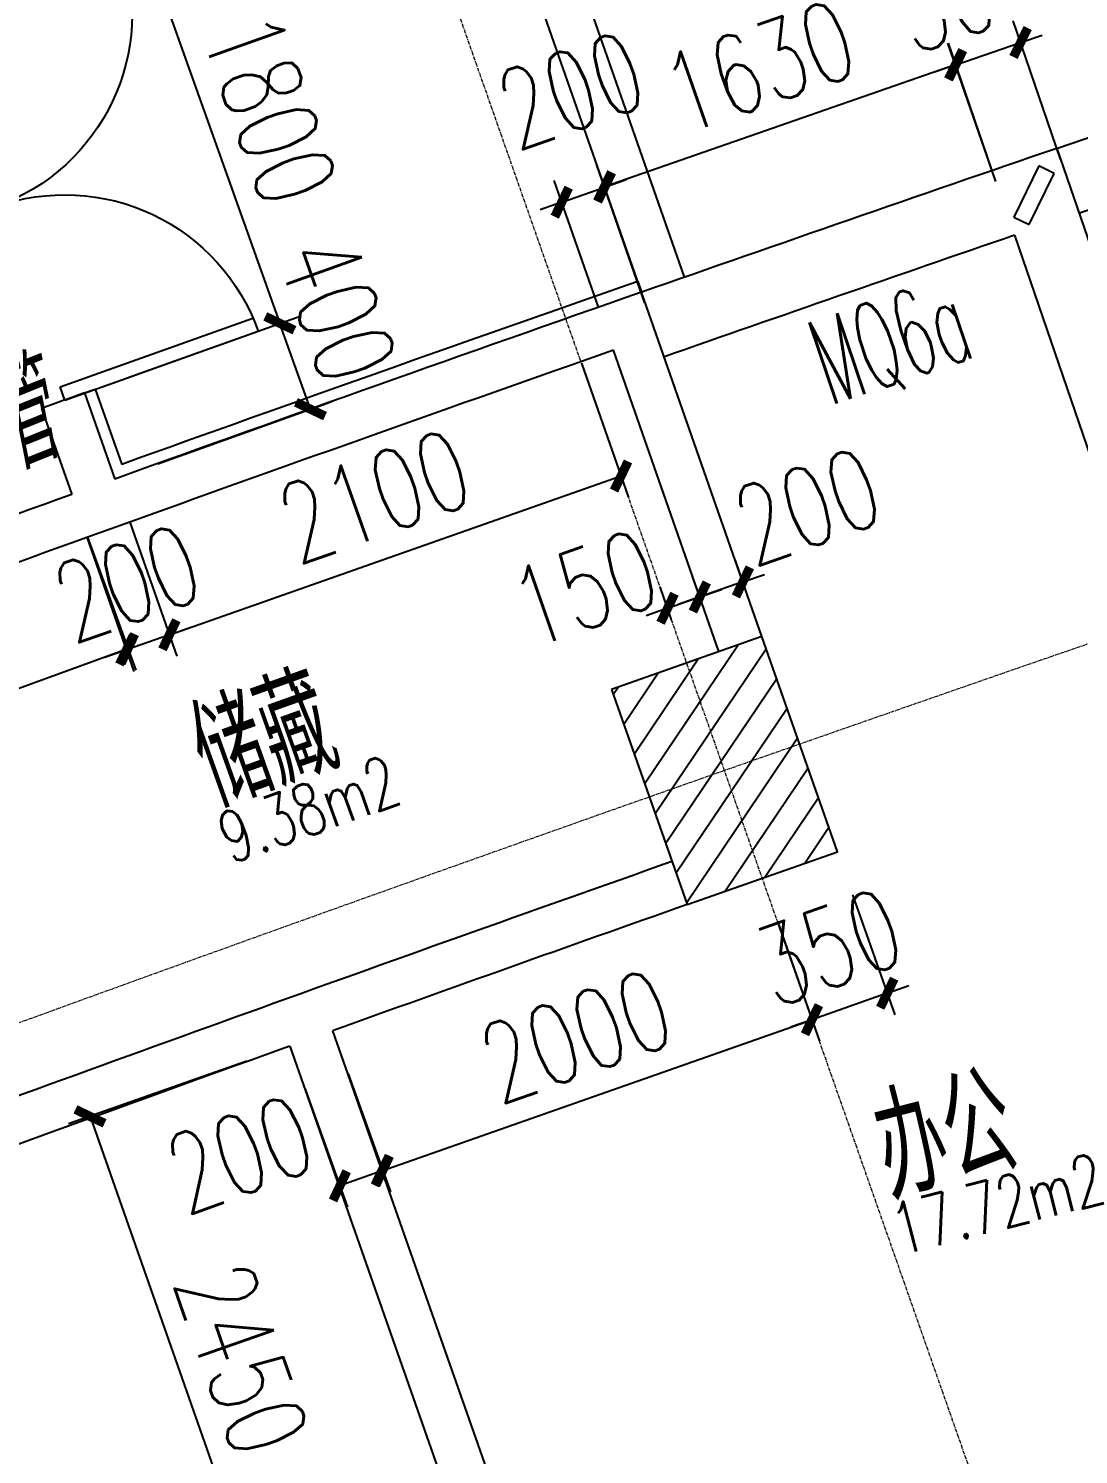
# Model space of a CAD drawing. Header units: millimetres. Extents: x -167 to 12027559, y -6694179 to 6449.
# Drawn here: x 11675679 to 11680285, y -6412532 to -6406279 of the extents above; entities that cross this region are included whole.
import ezdxf
from ezdxf.enums import TextEntityAlignment as Align

# ---------------------------------------------------------------- set-up
doc = ezdxf.new("R2010")
doc.units = ezdxf.units.MM
doc.header["$LTSCALE"] = 10
for name, pattern in [('A1-RG-AXIS$0$CENTER', [50.8, 31.75, -6.35, 6.35, -6.35]), ('A1-RI-F1$0$442 Site - Ground$0$HIDDEN2', [0.1875, 0.125, -0.0625]), ('A1-RI-F1$0$CENTER2', [1.125, 0.75, -0.125, 0.125, -0.125])]:
    doc.linetypes.add(name, pattern=pattern)
for name, color, linetype in [('A1-RD-1F$0$A-DIMS-1：100', 1, 'Continuous'), ('A1-RD-1F$0$A-GLAZ', 140, 'Continuous'), ('A1-RG-AXIS$0$A-COLU-HATH', 8, 'Continuous'), ('A1-RG-AXIS$0$A-COLUMN', 7, 'Continuous'), ('A1-RI-F1$0$442 Site - Ground$0$mry-overhead', 253, 'A1-RI-F1$0$442 Site - Ground$0$HIDDEN2'), ('A1-RI-F1$0$A-DIMS-1：100', 1, 'Continuous'), ('A1-RI-F1$0$A-DOOR', 32, 'Continuous'), ('A1-RI-F1$0$A-FUZHUXIAN', 55, 'Continuous'), ('A1-RI-F1$0$A-STRS-TREA', 50, 'Continuous'), ('A1-RI-F1$0$A-SYMB-AREA', 4, 'Continuous'), ('A1-RI-F1$0$A-SYMB-NAME', 4, 'Continuous'), ('A1-RI-F1$0$A-TEXT', 4, 'Continuous'), ('A1-RI-F1$0$A-WALL', 7, 'Continuous'), ('A1-RI-F1$0$G-ACCS', 7, 'Continuous'), ('A1-RI-F1$0$N-SYMB-DOOR', 13, 'Continuous'), ('A1-RI-F1$0$N-SYMB-DOOR1', 13, 'Continuous'), ('A1-RI-F1$0$N-SYMB-DOOR2', 13, 'Continuous'), ('A1-RI-F1$0$外保温', 41, 'Continuous'), ('A1-RI-F1$0$道路中线_内部道路', 3, 'A1-RI-F1$0$CENTER2')]:
    doc.layers.add(name, color=color, linetype=linetype)
doc.layers.add('A1-RD-1F$0$A-X-PLOT', color=7, linetype='Continuous', plot=False)
doc.layers.add('A1-RG-AXIS$0$A-GRID', color=1, linetype='A1-RG-AXIS$0$CENTER', lineweight=9)
doc.styles.add('A1-RD-1F$0$XD2008', font='xd-hzs.shx', dxfattribs={"width": 0.7, "bigfont": 'xd-hztxt.shx'})
doc.styles.add('A1-RI-F1$0$ECADI', font='gbeitc.shx', dxfattribs={"width": 0.7, "bigfont": 'gbcbig.shx'})
doc.styles.add('A1-RI-F1$0$ECADI-SYM', font='simplex.shx', dxfattribs={"width": 0.7, "bigfont": 'hztxt.shx'})
doc.styles.add('A1-RI-F1$0$XD2008', font='txt.shx', dxfattribs={"width": 0.7, "bigfont": 'xd-hztxt.shx'})
doc.dimstyles.new('A1-RD-1F$0$XD100$0', dxfattribs={"dimscale": 100, "dimtxt": 3.5, "dimasz": 2, "dimexe": 1, "dimexo": 2, "dimgap": 1, "dimtad": 1, "dimdec": 0, "dimdsep": 46, "dimtxsty": 'A1-RD-1F$0$XD2008', "dimblk": 'A1-RD-1F$0$_ArchTick', "dimblk1": 'A1-RD-1F$0$_ArchTick', "dimblk2": 'A1-RD-1F$0$_ArchTick', "dimsah": 1, "dimcen": 2.5, "dimclrd": 1, "dimclre": 1, "dimclrt": 4, "dimaunit": 1, "dimadec": 0, "dimazin": 0, "dimtfac": 1, "dimtdec": 0, "dimtix": 1, "dimtmove": 2, "dimatfit": 3, "dimfxl": 0, "dimtolj": 1, "dimtzin": 0, "dimarcsym": 0})
doc.dimstyles.new('A1-RI-F1$0$XD100$0', dxfattribs={"dimscale": 100, "dimtxt": 3.5, "dimasz": 2, "dimexe": 1, "dimexo": 2, "dimgap": 1, "dimtad": 1, "dimdec": 0, "dimdsep": 46, "dimtxsty": 'A1-RI-F1$0$XD2008', "dimblk1": 'A1-RI-F1$0$_ArchTick', "dimblk2": 'A1-RI-F1$0$_ArchTick', "dimsah": 1, "dimcen": 2.5, "dimclrd": 1, "dimclre": 1, "dimclrt": 4, "dimaunit": 1, "dimadec": 0, "dimazin": 0, "dimtfac": 1, "dimtdec": 0, "dimtix": 1, "dimtmove": 2, "dimatfit": 3, "dimfxl": 0, "dimtolj": 1, "dimtzin": 0, "dimarcsym": 0})

# ---------------------------------------------------------------- blocks, each defined once
blk = doc.blocks.new('A1-RI-F1$0$1500')
at = {"layer": 'A1-RI-F1$0$A-DOOR'}
for p, q in [((0, 100), (0, 850)), ((51.4, 100), (51.4, 848.2)), ((1448.6, 100), (1448.6, 848.2)), ((1500, 100), (1500, 850)), ((0, 100), (51.4, 100)), ((1500, 100), (1448.6, 100))]:
    blk.add_line(p, q, dxfattribs=at)
for centre, start, end in [((0, 100), 0, 90), ((1500, 100), 90, 180)]:
    blk.add_arc(centre, 750, start, end, dxfattribs=at)
blk = doc.blocks.new('A1-RI-F1$0$5erhfh')
at = {"layer": 'A1-RI-F1$0$A-SYMB-AREA', "style": 'A1-RI-F1$0$ECADI', "width": 0.7}
blk.add_attdef('340M2', text='', height=2.5, dxfattribs=at).set_placement((0, 1.25), align=Align.MIDDLE_LEFT)
at = {"layer": 'A1-RI-F1$0$A-SYMB-NAME', "style": 'A1-RI-F1$0$ECADI', "width": 0.7}
blk.add_attdef('CHINESENAME', (-12.292, 3.087), '', height=4.5, dxfattribs=at)
blk = doc.blocks.new('A1-RG-AXIS$0$colu')
at = {"layer": 'A1-RG-AXIS$0$A-COLU-HATH', "linetype": 'ByBlock'}
h = blk.add_hatch(dxfattribs=at)
h.set_pattern_fill('ANSI31', color=256, scale=888, angle=11, style=0)
h.set_pattern_definition([(56, (-5304, 12651), (-92.02317055, 62.0704123), [])])
h.paths.add_polyline_path([(11591264.2, -6433838.8), (11591158.5, -6433556.8), (11590222.1, -6433907.7), (11590399.9, -6434382.1)])
h.paths.add_polyline_path([(11582705.6, -6437301.3), (11582516, -6436795.2), (11581579.6, -6437146.1), (11581701, -6437474.4)])
h.paths.add_polyline_path([(11590471.6, -6449023.6), (11591079.8, -6449817.4), (11591635.4, -6449391.7), (11591027.3, -6448597.9)])
h.paths.add_polyline_path([(11597647.1, -6443800.1), (11598173.7, -6444529.9), (11598741.4, -6444120.4), (11598214.8, -6443390.5)])
h.paths.add_polyline_path([(11585545.5, -6442593.7), (11586153.7, -6443387.5), (11586709.3, -6442961.8), (11586101.2, -6442168)])
h.paths.add_polyline_path([(11592849.2, -6437150.3), (11593375.8, -6437880.2), (11593943.4, -6437470.6), (11593416.8, -6436740.7)])
h.paths.add_polyline_path([(11606394.6, -6455923.8), (11606921.2, -6456653.6), (11607488.9, -6456244), (11606962.3, -6455514.2)])
h.paths.add_polyline_path([(11601625.9, -6449314.5), (11602152.5, -6450044.4), (11602720.2, -6449634.8), (11602193.6, -6448905)])
edge = h.paths.add_edge_path()
edge.add_arc((11595249.5, -6454684.4), 425, 0, 360)
edge = h.paths.add_edge_path()
edge.add_arc((11600175.9, -6461114.9), 425, 0, 360)
h.paths.add_polyline_path([(11613306.9, -6451073.5), (11613812.4, -6451818.2), (11614391.5, -6451425.1), (11613886.1, -6450680.4)])
h.paths.add_polyline_path([(11620355.7, -6446423.7), (11620839.5, -6447182.6), (11621429.7, -6446806.3), (11620945.9, -6446047.4)])
h.paths.add_polyline_path([(11615974.2, -6439551.7), (11616458.1, -6440310.5), (11617048.3, -6439934.2), (11616564.5, -6439175.3)])
h.paths.add_polyline_path([(11608730, -6444330.1), (11609235.4, -6445074.8), (11609814.6, -6444681.6), (11609309.2, -6443937)])
h.paths.add_polyline_path([(11600306.1, -6431918.8), (11600811.6, -6432663.5), (11601390.7, -6432270.4), (11600885.3, -6431525.7)])
h.paths.add_polyline_path([(11607910.2, -6426903.7), (11608394.1, -6427662.5), (11608984.3, -6427286.2), (11608500.5, -6426527.3)])
h.paths.add_polyline_path([(11630302.3, -6423284.6), (11630692.9, -6423982.7), (11631129.2, -6423738.6), (11630738.6, -6423040.4)])
h.paths.add_polyline_path([(11626248.1, -6416039.2), (11626638.7, -6416737.4), (11627075.1, -6416493.2), (11626684.4, -6415795.1)])
h.paths.add_polyline_path([(11627535, -6441978.3), (11627996.9, -6442750.7), (11628597.7, -6442391.5), (11628135.8, -6441619.1)])
h.paths.add_polyline_path([(11634839, -6437740.8), (11635278.5, -6438526.2), (11635889.4, -6438184.4), (11635449.9, -6437399)])
h.paths.add_polyline_path([(11615655.2, -6422108.9), (11616117.1, -6422881.3), (11616717.9, -6422522.1), (11616256, -6421749.7)])
h.paths.add_polyline_path([(11619863.2, -6429146.9), (11620325, -6429919.3), (11620925.8, -6429560.1), (11620464, -6428787.6)])
h.paths.add_polyline_path([(11630859.3, -6430628.5), (11631298.8, -6431413.9), (11631909.7, -6431072.1), (11631470.2, -6430286.7)])
h.paths.add_polyline_path([(11627538.8, -6424694.4), (11627978.3, -6425479.8), (11628589.1, -6425138), (11628149.7, -6424352.6)])
h.paths.add_polyline_path([(11623352.7, -6434983.2), (11623814.5, -6435755.7), (11624415.3, -6435396.5), (11623953.5, -6434624)])
h.paths.add_polyline_path([(11623534.7, -6417538.5), (11623974.1, -6418323.9), (11624585, -6417982.1), (11624145.5, -6417196.7)])
h.paths.add_polyline_path([(11635339.1, -6420464.1), (11635755.9, -6421261.8), (11636376.3, -6420937.7), (11635959.6, -6420140)])
h.paths.add_polyline_path([(11645506.5, -6407137.9), (11645842, -6407864.2), (11645388.1, -6408073.9), (11645052.6, -6407347.6)])
h.paths.add_polyline_path([(11648218.5, -6414201.1), (11648554, -6414927.4), (11649007.9, -6414717.7), (11648672.4, -6413991.5)])
h.paths.add_polyline_path([(11649797, -6429903.6), (11650190.6, -6430712.9), (11650820.1, -6430406.7), (11650426.4, -6429597.4)])
h.paths.add_polyline_path([(11632162.7, -6412872.3), (11631542.2, -6413196.4), (11632283.1, -6414614.6), (11632903.5, -6414290.4)])
h.paths.add_polyline_path([(11648552.6, -6404922.5), (11647914.6, -6405210.5), (11648572.8, -6406668.9), (11649210.9, -6406380.9)])
h.paths.add_polyline_path([(11638487.9, -6426491.2), (11638904.6, -6427288.9), (11639525, -6426964.7), (11639108.3, -6426167.1)])
h.paths.add_polyline_path([(11646232.1, -6422574.6), (11646625.7, -6423383.9), (11647255.2, -6423077.7), (11646861.6, -6422268.4)])
h.paths.add_polyline_path([(11643257.7, -6416459.6), (11643651.4, -6417268.9), (11644280.8, -6416962.8), (11643887.2, -6416153.4)])
edge = h.paths.add_edge_path()
edge.add_arc((11640554, -6410100.5), 425, 0, 360)
h.paths.add_polyline_path([(11642261.7, -6433714.8), (11642678.5, -6434512.5), (11643298.9, -6434188.4), (11642882.2, -6433390.7)])
h.paths.add_polyline_path([(11657438.5, -6426310.3), (11657808.8, -6427130.6), (11658446.8, -6426842.6), (11658076.5, -6426022.3)])
h.paths.add_polyline_path([(11654085.6, -6418882), (11654455.8, -6419702.3), (11655093.8, -6419414.3), (11654723.6, -6418594)])
h.paths.add_polyline_path([(11659423.4, -6409140.7), (11659769.9, -6409971.3), (11660416, -6409701.8), (11660069.4, -6408871.2)])
h.paths.add_polyline_path([(11651288, -6412684.1), (11651658.2, -6413504.4), (11652296.3, -6413216.4), (11651926, -6412396.1)])
h.paths.add_polyline_path([(11672567.5, -6404094.9), (11672841.4, -6404846.5), (11673311.2, -6404675.2), (11673037.2, -6403923.6)])
h.paths.add_polyline_path([(11669749.3, -6396288.4), (11670092.2, -6397229.1), (11670561.8, -6397057.7), (11670219.1, -6396117.2)])
h.paths.add_polyline_path([(11678236.4, -6409177.5), (11678567.9, -6410121), (11679228.3, -6409889), (11678896.8, -6408945.5)])
h.paths.add_polyline_path([(11675949.4, -6402667.6), (11676280.8, -6403611.1), (11676941.3, -6403379), (11676609.8, -6402435.6)])
h.paths.add_polyline_path([(11662041.8, -6415416.4), (11662388.4, -6416247), (11663034.4, -6415977.4), (11662687.8, -6415146.8)])
h.paths.add_polyline_path([(11670094.3, -6412180.7), (11670416.9, -6413020.9), (11671070.4, -6412770), (11670747.8, -6411929.8)])
h.paths.add_polyline_path([(11656265.8, -6401573.1), (11656650.9, -6402495.9), (11657296.9, -6402226.4), (11656911.8, -6401303.5)])
h.paths.add_polyline_path([(11664718.2, -6398177.2), (11665076.6, -6399110.8), (11665730.1, -6398859.9), (11665371.7, -6397926.3)])
h.paths.add_polyline_path([(11667657.1, -6405832.5), (11667979.7, -6406672.7), (11668633.2, -6406421.8), (11668310.6, -6405581.6)])
h.paths.add_polyline_path([(11673264.6, -6395025.5), (11673596.1, -6395968.9), (11674256.5, -6395736.9), (11673925, -6394793.5)])
edge = h.paths.add_edge_path()
edge.add_arc((11681417.1, -6417175.4), 425, 0, 360)
h.paths.add_polyline_path([(11673015.3, -6419789.2), (11673337.9, -6420629.5), (11673991.4, -6420378.6), (11673668.8, -6419538.4)])
h.paths.add_polyline_path([(11665180.1, -6422937.9), (11665526.7, -6423768.5), (11666172.7, -6423499), (11665826.1, -6422668.4)])
at = {"layer": 'A1-RG-AXIS$0$A-COLUMN'}
blk.add_lwpolyline([(11678236.4, -6409177.5), (11678567.9, -6410121), (11679228.3, -6409889), (11678896.8, -6408945.5)], close=True, dxfattribs=at)
blk = doc.blocks.new('A1-RG-AXIS')
at = {"layer": 'A1-RG-AXIS$0$A-GRID', "linetype": 'A1-RG-AXIS$0$CENTER', "ltscale": 0.05}
blk.add_lwpolyline([(11684567.3, -6426142.2), (11670777.5, -6386890)], dxfattribs=at)
blk.add_lwpolyline([(11682866.1, -6392336.6, 0.10373), (11569674.9, -6456283.6, 0.10373)], format="xyb", dxfattribs=at)
blk.add_arc((11778731.9, -6694178.6), 308600, 107.574373, 131.323037, dxfattribs=at)
at = {"layer": 'A1-RG-AXIS$0$A-GRID', "ltscale": 0.05}
blk.add_arc((11778731.9, -6694178.6), 301700, 107.53359, 131.336201, dxfattribs=at)
at = {"layer": 'A1-RG-AXIS$0$A-COLU-HATH', "linetype": 'ByBlock'}
blk.add_blockref('A1-RG-AXIS$0$colu', (0, 0), dxfattribs=at)
blk = doc.blocks.new('A1-RI-F1$0$_ArchTick')
at = {"color": 0, "linetype": 'ByBlock', "const_width": 0.4}
blk.add_lwpolyline([(-0.5, -0.5), (0.5, 0.5)], dxfattribs=at)
blk = doc.blocks.new('*D231')
at = {"layer": 'A1-RI-F1$0$A-DIMS-1：100', "color": 1, "linetype": 'ByBlock', "lineweight": -2}
for p, q in [((11678966.7, -6410200.4), (11679149.2, -6410719.9)), ((11677229.2, -6411288.5), (11679116.1, -6410625.6)), ((11677079.8, -6410863.3), (11677262.3, -6411382.9))]:
    blk.add_line(p, q, dxfattribs=at)
at = {"layer": 'Defpoints', "color": 0, "linetype": 'ByBlock'}
for p in [(11678900.4, -6410011.7), (11679116.1, -6410625.6), (11677013.5, -6410674.6)]:
    blk.add_point(p, dxfattribs=at)
at = {"layer": 'A1-RI-F1$0$A-DIMS-1：100', "color": 1, "linetype": 'ByBlock', "lineweight": -2, "xscale": 100, "yscale": 100, "zscale": 100}
for p, rotation in [((11679116.1, -6410625.6), 19.35703132824009), ((11677229.2, -6411288.5), 199.3570313282401)]:
    blk.add_blockref('A1-RI-F1$0$_ArchTick', p, dxfattribs=dict(at, rotation=rotation))
at = {"layer": 'A1-RI-F1$0$A-DIMS-1：100', "color": 4, "linetype": 'ByBlock', "insert": (11678081.5, -6410697.6), "char_height": 350, "attachment_point": 5, "rotation": 19.35703, "style": 'A1-RI-F1$0$XD2008'}
blk.add_mtext('\\A1;2000', dxfattribs=at)
blk = doc.blocks.new('*D232')
at = {"layer": 'A1-RI-F1$0$A-DIMS-1：100', "color": 1, "linetype": 'ByBlock', "lineweight": -2}
for p, q in [((11677080.9, -6410862.4), (11677267.1, -6411380.7)), ((11676892.7, -6410930), (11677078.9, -6411448.3)), ((11677233.3, -6411286.6), (11677045.1, -6411354.2))]:
    blk.add_line(p, q, dxfattribs=at)
at = {"layer": 'Defpoints', "color": 0, "linetype": 'ByBlock'}
for p in [(11677013.3, -6410674.2), (11676825.1, -6410741.8), (11677045.1, -6411354.2)]:
    blk.add_point(p, dxfattribs=at)
at = {"layer": 'A1-RI-F1$0$A-DIMS-1：100', "color": 1, "linetype": 'ByBlock', "lineweight": -2, "xscale": 100, "yscale": 100, "zscale": 100}
for p, rotation in [((11677233.3, -6411286.6), 19.75890854318575), ((11677045.1, -6411354.2), 199.7589085431857)]:
    blk.add_blockref('A1-RI-F1$0$_ArchTick', p, dxfattribs=dict(at, rotation=rotation))
at = {"layer": 'A1-RI-F1$0$A-DIMS-1：100', "color": 4, "linetype": 'ByBlock', "insert": (11676605.9, -6411215.7), "char_height": 350, "attachment_point": 5, "rotation": 19.75891, "style": 'A1-RI-F1$0$XD2008'}
blk.add_mtext('\\A1;200', dxfattribs=at)
blk = doc.blocks.new('*D233')
at = {"layer": 'A1-RI-F1$0$A-DIMS-1：100', "color": 1, "linetype": 'ByBlock', "lineweight": -2}
for p, q in [((11676636.4, -6410808.1), (11675854.6, -6411082.8)), ((11675948.9, -6411049.6), (11676761, -6413361.2)), ((11677448.5, -6413119.6), (11676666.6, -6413394.3))]:
    blk.add_line(p, q, dxfattribs=at)
at = {"layer": 'Defpoints', "color": 0, "linetype": 'ByBlock'}
for p in [(11676825.1, -6410741.8), (11677637.2, -6413053.4), (11676761, -6413361.2)]:
    blk.add_point(p, dxfattribs=at)
at = {"layer": 'A1-RI-F1$0$A-DIMS-1：100', "color": 1, "linetype": 'ByBlock', "lineweight": -2, "xscale": 100, "yscale": 100, "zscale": 100}
for p, rotation in [((11675948.9, -6411049.6), 109.3570313283888), ((11676761, -6413361.2), 289.3570313283888)]:
    blk.add_blockref('A1-RI-F1$0$_ArchTick', p, dxfattribs=dict(at, rotation=rotation))
at = {"layer": 'A1-RI-F1$0$A-DIMS-1：100', "color": 4, "linetype": 'ByBlock', "insert": (11676614.4, -6412114.2), "char_height": 350, "attachment_point": 5, "rotation": 289.35703, "style": 'A1-RI-F1$0$XD2008'}
blk.add_mtext('\\A1;2450', dxfattribs=at)
blk = doc.blocks.new('*D241')
at = {"layer": 'A1-RI-F1$0$A-DIMS-1：100', "color": 1, "linetype": 'ByBlock', "lineweight": -2}
for p, q in [((11678105, -6407747.5), (11678311.7, -6408336)), ((11676297.3, -6408937.7), (11678278.6, -6408241.6)), ((11676123.7, -6408443.6), (11676330.4, -6409032))]:
    blk.add_line(p, q, dxfattribs=at)
at = {"layer": 'Defpoints', "color": 0, "linetype": 'ByBlock'}
for p in [(11678038.7, -6407558.8), (11676057.4, -6408254.9), (11678278.6, -6408241.6)]:
    blk.add_point(p, dxfattribs=at)
at = {"layer": 'A1-RI-F1$0$A-DIMS-1：100', "color": 1, "linetype": 'ByBlock', "lineweight": -2, "xscale": 100, "yscale": 100, "zscale": 100}
for p, rotation in [((11678278.6, -6408241.6), 19.35703132823886), ((11676297.3, -6408937.7), 199.3570313282388)]:
    blk.add_blockref('A1-RI-F1$0$_ArchTick', p, dxfattribs=dict(at, rotation=rotation))
at = {"layer": 'A1-RI-F1$0$A-DIMS-1：100', "color": 4, "linetype": 'ByBlock', "insert": (11677196.8, -6408330.2), "char_height": 350, "attachment_point": 5, "rotation": 19.35703, "style": 'A1-RI-F1$0$XD2008'}
blk.add_mtext('\\A1;2100', dxfattribs=at)
blk = doc.blocks.new('*D242')
at = {"layer": 'A1-RI-F1$0$A-DIMS-1：100', "color": 1, "linetype": 'ByBlock', "lineweight": -2}
for p, q in [((11676123.7, -6408443.6), (11676330.4, -6409032)), ((11675935, -6408509.9), (11676141.7, -6409098.3)), ((11676297.3, -6408937.7), (11676108.6, -6409004)), ((11676297.3, -6408937.7), (11676391.6, -6408904.5)), ((11676108.6, -6409004), (11676014.2, -6409037.1))]:
    blk.add_line(p, q, dxfattribs=at)
at = {"layer": 'Defpoints', "color": 0, "linetype": 'ByBlock'}
for p in [(11676057.4, -6408254.9), (11675868.7, -6408321.2), (11676108.6, -6409004)]:
    blk.add_point(p, dxfattribs=at)
at = {"layer": 'A1-RI-F1$0$A-DIMS-1：100', "color": 1, "linetype": 'ByBlock', "lineweight": -2, "xscale": 100, "yscale": 100, "zscale": 100}
for p, rotation in [((11676297.3, -6408937.7), 199.3570313283095), ((11676108.6, -6409004), 19.35703132830953)]:
    blk.add_blockref('A1-RI-F1$0$_ArchTick', p, dxfattribs=dict(at, rotation=rotation))
at = {"layer": 'A1-RI-F1$0$A-DIMS-1：100', "color": 4, "linetype": 'ByBlock', "insert": (11676111.8, -6408711.4), "char_height": 350, "attachment_point": 5, "rotation": 19.35703, "style": 'A1-RI-F1$0$XD2008'}
blk.add_mtext('\\A1;200', dxfattribs=at)
blk = doc.blocks.new('*D131')
at = {"layer": 'A1-RI-F1$0$A-DIMS-1：100', "color": 1, "linetype": 'ByBlock', "lineweight": -2}
for p, q in [((11675937.5, -6408510.5), (11676149.4, -6409093.2)), ((11676115.2, -6408999.2), (11674235.5, -6409682.7)), ((11674057.8, -6409193.9), (11674269.7, -6409776.6))]:
    blk.add_line(p, q, dxfattribs=at)
at = {"layer": 'Defpoints', "color": 0, "linetype": 'ByBlock'}
for p in [(11675869.2, -6408322.5), (11673989.5, -6409005.9), (11674235.5, -6409682.7)]:
    blk.add_point(p, dxfattribs=at)
at = {"layer": 'A1-RI-F1$0$A-DIMS-1：100', "color": 1, "linetype": 'ByBlock', "lineweight": -2, "xscale": 100, "yscale": 100, "zscale": 100}
for p, rotation in [((11676115.2, -6408999.2), 19.9794171584176), ((11674235.5, -6409682.7), 199.9794171584176)]:
    blk.add_blockref('A1-RI-F1$0$_ArchTick', p, dxfattribs=dict(at, rotation=rotation))
at = {"layer": 'A1-RI-F1$0$A-DIMS-1：100', "color": 4, "linetype": 'ByBlock', "insert": (11675081.4, -6409082.5), "char_height": 350, "attachment_point": 5, "rotation": 19.97942, "style": 'A1-RI-F1$0$XD2008'}
blk.add_mtext('\\A1;2000', dxfattribs=at)
blk = doc.blocks.new('*D246')
at = {"layer": 'A1-RI-F1$0$A-DIMS-1：100', "color": 1, "linetype": 'ByBlock', "lineweight": -2}
for p, q in [((11679536.8, -6404279.6), (11679937.9, -6404142)), ((11680687, -6406633.9), (11679843.3, -6404174.4)), ((11680380.5, -6406739), (11680781.6, -6406601.4))]:
    blk.add_line(p, q, dxfattribs=at)
at = {"layer": 'Defpoints', "color": 0, "linetype": 'ByBlock'}
for p in [(11679843.3, -6404174.4), (11679347.6, -6404344.5), (11680191.3, -6406803.9)]:
    blk.add_point(p, dxfattribs=at)
at = {"layer": 'A1-RI-F1$0$A-DIMS-1：100', "color": 1, "linetype": 'ByBlock', "lineweight": -2, "xscale": 100, "yscale": 100, "zscale": 100}
for p, rotation in [((11679843.3, -6404174.4), 108.9334022769032), ((11680687, -6406633.9), 288.9334022769032)]:
    blk.add_blockref('A1-RI-F1$0$_ArchTick', p, dxfattribs=dict(at, rotation=rotation))
at = {"layer": 'A1-RI-F1$0$A-DIMS-1：100', "color": 4, "linetype": 'ByBlock', "insert": (11680525.3, -6405314.9), "char_height": 350, "attachment_point": 5, "rotation": 288.9334, "style": 'A1-RI-F1$0$XD2008'}
blk.add_mtext('\\A1;2600', dxfattribs=at)
blk = doc.blocks.new('*D248')
at = {"layer": 'A1-RI-F1$0$A-DIMS-1：100', "color": 1, "linetype": 'ByBlock', "lineweight": -2}
for p, q in [((11678368.4, -6407435.6), (11678174.1, -6406880.5)), ((11678179.6, -6407501.7), (11677985.3, -6406946.6)), ((11678207.1, -6406974.9), (11678301.5, -6406941.8)), ((11678018.3, -6407041), (11678207.1, -6406974.9)), ((11678018.3, -6407041), (11677923.9, -6407074))]:
    blk.add_line(p, q, dxfattribs=at)
at = {"layer": 'Defpoints', "color": 0, "linetype": 'ByBlock'}
for p in [(11678207.1, -6406974.9), (11678434.4, -6407624.4), (11678245.7, -6407690.5)]:
    blk.add_point(p, dxfattribs=at)
at = {"layer": 'A1-RI-F1$0$A-DIMS-1：100', "color": 1, "linetype": 'ByBlock', "lineweight": -2, "xscale": 100, "yscale": 100, "zscale": 100}
for p, rotation in [((11678207.1, -6406974.9), 199.2906729103534), ((11678018.3, -6407041), 19.29067291035343)]:
    blk.add_blockref('A1-RI-F1$0$_ArchTick', p, dxfattribs=dict(at, rotation=rotation))
at = {"layer": 'A1-RI-F1$0$A-DIMS-1：100', "color": 4, "linetype": 'ByBlock', "insert": (11678058.4, -6406550.1), "char_height": 350, "attachment_point": 5, "rotation": 19.29067, "style": 'A1-RI-F1$0$XD2008'}
blk.add_mtext('\\A1;200', dxfattribs=at)
blk = doc.blocks.new('A1-RD-1F$0$_ArchTick')
at = {"color": 0, "linetype": 'ByBlock', "const_width": 0.4}
blk.add_lwpolyline([(-0.5, -0.5), (0.5, 0.5)], dxfattribs=at)
blk = doc.blocks.new('*D890')
at = {"layer": 'A1-RD-1F$0$A-DIMS-1：100', "color": 1, "linetype": 'ByBlock', "lineweight": -2}
for p, q in [((11680286.1, -6407089.3), (11680876.3, -6406886.8)), ((11681366.1, -6408621.7), (11680781.7, -6406919.2)), ((11680870.5, -6408791.8), (11681460.7, -6408589.3))]:
    blk.add_line(p, q, dxfattribs=at)
at = {"layer": 'Defpoints', "color": 0, "linetype": 'ByBlock'}
for p in [(11680781.7, -6406919.2), (11680097, -6407154.3), (11680681.3, -6408856.8)]:
    blk.add_point(p, dxfattribs=at)
at = {"layer": 'A1-RD-1F$0$A-DIMS-1：100', "color": 1, "linetype": 'ByBlock', "lineweight": -2, "xscale": 100, "yscale": 100, "zscale": 100}
for p, rotation in [((11680781.7, -6406919.2), 108.944630007578), ((11681366.1, -6408621.7), 288.944630007578)]:
    blk.add_blockref('A1-RD-1F$0$_ArchTick', p, dxfattribs=dict(at, rotation=rotation))
at = {"layer": 'A1-RD-1F$0$A-DIMS-1：100', "color": 4, "linetype": 'ByBlock', "insert": (11681334, -6407681.2), "char_height": 350, "attachment_point": 5, "rotation": 288.94463, "style": 'A1-RD-1F$0$XD2008'}
blk.add_mtext('\\A1;1800', dxfattribs=at)
blk = doc.blocks.new('*D891')
at = {"layer": 'A1-RD-1F$0$A-DIMS-1：100', "color": 1, "linetype": 'ByBlock', "lineweight": -2}
for p, q in [((11680684.2, -6406635.3), (11680651.7, -6406540.7)), ((11680188.6, -6406805.6), (11680778.8, -6406602.8)), ((11680781.7, -6406919), (11680684.2, -6406635.3)), ((11680286.1, -6407089.3), (11680876.2, -6406886.5)), ((11680781.7, -6406919), (11680814.2, -6407013.5))]:
    blk.add_line(p, q, dxfattribs=at)
at = {"layer": 'Defpoints', "color": 0, "linetype": 'ByBlock'}
for p in [(11680684.2, -6406635.3), (11679999.5, -6406870.5), (11680097, -6407154.3)]:
    blk.add_point(p, dxfattribs=at)
at = {"layer": 'A1-RD-1F$0$A-DIMS-1：100', "color": 1, "linetype": 'ByBlock', "lineweight": -2, "xscale": 100, "yscale": 100, "zscale": 100}
for p, rotation in [((11680684.2, -6406635.3), 288.9645384254018), ((11680781.7, -6406919), 108.9645384254018)]:
    blk.add_blockref('A1-RD-1F$0$_ArchTick', p, dxfattribs=dict(at, rotation=rotation))
at = {"layer": 'A1-RD-1F$0$A-DIMS-1：100', "color": 4, "linetype": 'ByBlock', "insert": (11680993, -6406687.7), "char_height": 350, "attachment_point": 5, "rotation": 288.96454, "style": 'A1-RD-1F$0$XD2008'}
blk.add_mtext('\\A1;300', dxfattribs=at)
blk = doc.blocks.new('A1-RD-1F$0$chuangkuang')
at = {"layer": 'A1-RD-1F$0$A-X-PLOT', "linetype": 'ByBlock'}
for p, q in [((11593433.2, -6456040.2), (11593630.5, -6455886.8)), ((11593630.5, -6455886.8), (11593676.6, -6455946)), ((11593676.6, -6455946), (11593479.2, -6456099.4)), ((11593479.2, -6456099.4), (11593433.2, -6456040.2))]:
    blk.add_line(p, q, dxfattribs=at)
blk = doc.blocks.new('*D516')
at = {"layer": 'A1-RI-F1$0$A-DIMS-1：100', "color": 1, "linetype": 'ByBlock', "lineweight": -2}
for p, q in [((11679294.6, -6410077.7), (11679479.5, -6410603.9)), ((11678964.4, -6410193.7), (11679149.2, -6410719.9)), ((11679446.3, -6410509.6), (11679116.1, -6410625.6)), ((11679446.3, -6410509.6), (11679540.7, -6410476.4)), ((11679116.1, -6410625.6), (11679021.8, -6410658.7))]:
    blk.add_line(p, q, dxfattribs=at)
at = {"layer": 'Defpoints', "color": 0, "linetype": 'ByBlock'}
for p in [(11679228.3, -6409889), (11678898.1, -6410005), (11679116.1, -6410625.6)]:
    blk.add_point(p, dxfattribs=at)
at = {"layer": 'A1-RI-F1$0$A-DIMS-1：100', "color": 1, "linetype": 'ByBlock', "lineweight": -2, "xscale": 100, "yscale": 100, "zscale": 100}
for p, rotation in [((11679446.3, -6410509.6), 199.3570313284125), ((11679116.1, -6410625.6), 19.35703132841248)]:
    blk.add_blockref('A1-RI-F1$0$_ArchTick', p, dxfattribs=dict(at, rotation=rotation))
at = {"layer": 'A1-RI-F1$0$A-DIMS-1：100', "color": 4, "linetype": 'ByBlock', "insert": (11679190.1, -6410308.1), "char_height": 350, "attachment_point": 5, "rotation": 19.35703, "style": 'A1-RI-F1$0$XD2008'}
blk.add_mtext('\\A1;350', dxfattribs=at)
blk = doc.blocks.new('*D517')
at = {"layer": 'A1-RI-F1$0$A-DIMS-1：100', "color": 1, "linetype": 'ByBlock', "lineweight": -2}
for p, q in [((11678830.8, -6408756.8), (11678780, -6408611.6)), ((11678642, -6408822.8), (11678591.2, -6408677.7)), ((11678813, -6408706), (11678907.4, -6408672.9)), ((11678813, -6408706), (11678624.2, -6408772)), ((11678624.2, -6408772), (11678529.8, -6408805.1))]:
    blk.add_line(p, q, dxfattribs=at)
at = {"layer": 'Defpoints', "color": 0, "linetype": 'ByBlock'}
for p in [(11678624.2, -6408772), (11678896.8, -6408945.5), (11678708.1, -6409011.6)]:
    blk.add_point(p, dxfattribs=at)
at = {"layer": 'A1-RI-F1$0$A-DIMS-1：100', "color": 1, "linetype": 'ByBlock', "lineweight": -2, "xscale": 100, "yscale": 100, "zscale": 100}
for p, rotation in [((11678813, -6408706), 199.290672910706), ((11678624.2, -6408772), 19.29067291070596)]:
    blk.add_blockref('A1-RI-F1$0$_ArchTick', p, dxfattribs=dict(at, rotation=rotation))
at = {"layer": 'A1-RI-F1$0$A-DIMS-1：100', "color": 4, "linetype": 'ByBlock', "insert": (11679096.6, -6408375.2), "char_height": 350, "attachment_point": 5, "rotation": 19.29067, "style": 'A1-RI-F1$0$XD2008'}
blk.add_mtext('\\A1;200', dxfattribs=at)
blk = doc.blocks.new('*D518')
at = {"layer": 'A1-RI-F1$0$A-DIMS-1：100', "color": 1, "linetype": 'ByBlock', "lineweight": -2}
for p, q in [((11678642.1, -6408823.2), (11678591.2, -6408677.7)), ((11678500.6, -6408872.8), (11678449.6, -6408727.2)), ((11678624.2, -6408772), (11678718.6, -6408739)), ((11678482.6, -6408821.6), (11678388.3, -6408854.6)), ((11678482.6, -6408821.6), (11678624.2, -6408772))]:
    blk.add_line(p, q, dxfattribs=at)
at = {"layer": 'Defpoints', "color": 0, "linetype": 'ByBlock'}
for p in [(11678624.2, -6408772), (11678708.2, -6409012), (11678566.6, -6409061.5)]:
    blk.add_point(p, dxfattribs=at)
at = {"layer": 'A1-RI-F1$0$A-DIMS-1：100', "color": 1, "linetype": 'ByBlock', "lineweight": -2, "xscale": 100, "yscale": 100, "zscale": 100}
for p, rotation in [((11678624.2, -6408772), 199.2906729105283), ((11678482.6, -6408821.6), 19.29067291052825)]:
    blk.add_blockref('A1-RI-F1$0$_ArchTick', p, dxfattribs=dict(at, rotation=rotation))
at = {"layer": 'A1-RI-F1$0$A-DIMS-1：100', "color": 4, "linetype": 'ByBlock', "insert": (11678118.8, -6408733.7), "char_height": 350, "attachment_point": 5, "rotation": 19.29067, "style": 'A1-RI-F1$0$XD2008'}
blk.add_mtext('\\A1;150', dxfattribs=at)
blk = doc.blocks.new('*D519')
at = {"layer": 'A1-RI-F1$0$A-DIMS-1：100', "color": 1, "linetype": 'ByBlock', "lineweight": -2}
for p, q in [((11675563.8, -6406095.5), (11676271.3, -6405843.1)), ((11676177.1, -6405876.7), (11676781.7, -6407572.2)), ((11676168.3, -6407790.9), (11676875.9, -6407538.6))]:
    blk.add_line(p, q, dxfattribs=at)
at = {"layer": 'Defpoints', "color": 0, "linetype": 'ByBlock'}
for p in [(11675375.4, -6406162.6), (11676781.7, -6407572.2), (11675979.9, -6407858.1)]:
    blk.add_point(p, dxfattribs=at)
at = {"layer": 'A1-RI-F1$0$A-DIMS-1：100', "color": 1, "linetype": 'ByBlock', "lineweight": -2, "xscale": 100, "yscale": 100, "zscale": 100}
for p, rotation in [((11676177.1, -6405876.7), 109.625439831578), ((11676781.7, -6407572.2), 289.625439831578)]:
    blk.add_blockref('A1-RI-F1$0$_ArchTick', p, dxfattribs=dict(at, rotation=rotation))
at = {"layer": 'A1-RI-F1$0$A-DIMS-1：100', "color": 4, "linetype": 'ByBlock', "insert": (11676738.5, -6406632.1), "char_height": 350, "attachment_point": 5, "rotation": 289.62544, "style": 'A1-RI-F1$0$XD2008'}
blk.add_mtext('\\A1;1800', dxfattribs=at)
blk = doc.blocks.new('*D521')
at = {"layer": 'A1-RI-F1$0$A-DIMS-1：100', "color": 1, "linetype": 'ByBlock', "lineweight": -2}
for p, q in [((11676111.5, -6407811.1), (11676875.9, -6407538.6)), ((11676916, -6407948.7), (11676781.7, -6407572.2)), ((11676245.8, -6408187.7), (11677010.2, -6407915.1))]:
    blk.add_line(p, q, dxfattribs=at)
at = {"layer": 'Defpoints', "color": 0, "linetype": 'ByBlock'}
for p in [(11676781.7, -6407572.2), (11675923.1, -6407878.3), (11676057.4, -6408254.9)]:
    blk.add_point(p, dxfattribs=at)
at = {"layer": 'A1-RI-F1$0$A-DIMS-1：100', "color": 1, "linetype": 'ByBlock', "lineweight": -2, "xscale": 100, "yscale": 100, "zscale": 100}
for p, rotation in [((11676781.7, -6407572.2), 109.6254398316865), ((11676916, -6407948.7), 289.6254398316865)]:
    blk.add_blockref('A1-RI-F1$0$_ArchTick', p, dxfattribs=dict(at, rotation=rotation))
at = {"layer": 'A1-RI-F1$0$A-DIMS-1：100', "color": 4, "linetype": 'ByBlock', "insert": (11677035.8, -6407509.7), "char_height": 350, "attachment_point": 5, "rotation": 289.62544, "style": 'A1-RI-F1$0$XD2008'}
blk.add_mtext('\\A1;400', dxfattribs=at)
blk = doc.blocks.new('A1-RI-F1$0$A$C6B365CFD')
at = {"layer": 'A1-RI-F1$0$道路中线_内部道路', "ltscale": 10}
blk.add_arc((240588.4, -192829.3), 331118.5, 95.274126, 136.563345, dxfattribs=at)
blk = doc.blocks.new('*D606')
at = {"layer": 'A1-RI-F1$0$A-DIMS-1：100', "color": 1, "linetype": 'ByBlock', "lineweight": -2}
for p, q in [((11680206.8, -6406852.3), (11679998.9, -6406246.2)), ((11680031.4, -6406340.8), (11680125.9, -6406308.4)), ((11679923.1, -6406949.6), (11679715.2, -6406343.6)), ((11679747.6, -6406438.2), (11680031.4, -6406340.8)), ((11679747.6, -6406438.2), (11679653, -6406470.6))]:
    blk.add_line(p, q, dxfattribs=at)
at = {"layer": 'Defpoints', "color": 0, "linetype": 'ByBlock'}
for p in [(11680031.4, -6406340.8), (11680271.7, -6407041.5), (11679988, -6407138.8)]:
    blk.add_point(p, dxfattribs=at)
at = {"layer": 'A1-RI-F1$0$A-DIMS-1：100', "color": 1, "linetype": 'ByBlock', "lineweight": -2, "xscale": 100, "yscale": 100, "zscale": 100}
for p, rotation in [((11680031.4, -6406340.8), 198.9354576208339), ((11679747.6, -6406438.2), 18.93545762083393)]:
    blk.add_blockref('A1-RI-F1$0$_ArchTick', p, dxfattribs=dict(at, rotation=rotation))
at = {"layer": 'A1-RI-F1$0$A-DIMS-1：100', "color": 4, "linetype": 'ByBlock', "insert": (11679800.3, -6406129.4), "char_height": 350, "attachment_point": 5, "rotation": 18.93546, "style": 'A1-RI-F1$0$XD2008'}
blk.add_mtext('\\A1;300', dxfattribs=at)
blk = doc.blocks.new('*D607')
at = {"layer": 'A1-RI-F1$0$A-DIMS-1：100', "color": 1, "linetype": 'ByBlock', "lineweight": -2}
for p, q in [((11679922.4, -6406949.9), (11679712.3, -6406344.2)), ((11679745, -6406438.7), (11678205.4, -6406973)), ((11678382.7, -6407484.2), (11678172.6, -6406878.5))]:
    blk.add_line(p, q, dxfattribs=at)
at = {"layer": 'Defpoints', "color": 0, "linetype": 'ByBlock'}
for p in [(11678205.4, -6406973), (11679988, -6407138.8), (11678448.3, -6407673.1)]:
    blk.add_point(p, dxfattribs=at)
at = {"layer": 'A1-RI-F1$0$A-DIMS-1：100', "color": 1, "linetype": 'ByBlock', "lineweight": -2, "xscale": 100, "yscale": 100, "zscale": 100}
for p, rotation in [((11679745, -6406438.7), 19.13815406963613), ((11678205.4, -6406973), 199.1381540696361)]:
    blk.add_blockref('A1-RI-F1$0$_ArchTick', p, dxfattribs=dict(at, rotation=rotation))
at = {"layer": 'A1-RI-F1$0$A-DIMS-1：100', "color": 4, "linetype": 'ByBlock', "insert": (11678885, -6406446.1), "char_height": 350, "attachment_point": 5, "rotation": 19.13815, "style": 'A1-RI-F1$0$XD2008'}
blk.add_mtext('\\A1;1630', dxfattribs=at)
blk = doc.blocks.new('A1-RI-F1$0$mc')
at = {"layer": 'A1-RI-F1$0$N-SYMB-DOOR', "style": 'A1-RI-F1$0$ECADI-SYM', "width": 0.7}
for tag, p in [('门窗主编号1', (55.7, -311.3)), ('门窗主编号2', (667.6, -311.3))]:
    blk.add_attdef(tag, p, '', height=180, dxfattribs=at)
at = {"layer": 'A1-RI-F1$0$N-SYMB-DOOR', "style": 'A1-RI-F1$0$ECADI-SYM', "width": 0.7, "flags": 1}
for tag, p in [('洞口尺寸(宽X高)', (55.6, -717.2)), ('备注', (57.1, -921.2))]:
    blk.add_attdef(tag, p, '', height=180, dxfattribs=at)
at = {"layer": 'A1-RI-F1$0$N-SYMB-DOOR1', "style": 'A1-RI-F1$0$ECADI-SYM', "width": 0.7}
blk.add_attdef('门窗辅编号1', (55.7, -516.1), '', height=180, dxfattribs=at)
at = {"layer": 'A1-RI-F1$0$N-SYMB-DOOR2', "style": 'A1-RI-F1$0$ECADI-SYM', "width": 0.7}
blk.add_attdef('门窗辅编号2', (311.5, -516.1), '', height=180, dxfattribs=at)
blk = doc.blocks.new('A1-RD-1F')
at = {"layer": 'A1-RD-1F$0$A-GLAZ', "ltscale": 0.25}
for p, q in [((11680190.6, -6406804.9), (11683857.5, -6417493.4)), ((11680004.2, -6407186.1), (11683476.4, -6417307.1))]:
    blk.add_line(p, q, dxfattribs=at)
for radius, start in [(303800, 108.92644), (303500, 108.983058)]:
    blk.add_arc((11778729.3, -6694180.2), radius, start, 109.290673, dxfattribs=at)
at = {"layer": 'A1-RD-1F$0$A-X-PLOT', "linetype": 'ByBlock', "xscale": -1, "rotation": 101.8140613161218}
blk.add_blockref('A1-RD-1F$0$chuangkuang', (2987232, 3619184.3), dxfattribs=at)
at = {"layer": 'A1-RD-1F$0$A-DIMS-1：100', "color": 3, "linetype": 'ByBlock'}
for p1, p2, picture, middle in [((11680097, -6407154.3), (11679999.5, -6406870.5), '*D891', (11680993, -6406687.7)), ((11680681.3, -6408856.8), (11680097, -6407154.3), '*D890', (11681334, -6407681.2))]:
    dim = blk.add_aligned_dim(p1=p1, p2=p2, distance=-724, dimstyle='A1-RD-1F$0$XD100$0', override={"dimasz": 1}, dxfattribs=at)
    dim.commit()
    dim.dimension.update_dxf_attribs({"geometry": picture, "text_midpoint": middle})
blk = doc.blocks.new('A1-RI-F1')
at = {"layer": 'A1-RI-F1$0$442 Site - Ground$0$mry-overhead', "ltscale": 20}
blk.add_lwpolyline([(11758094.7, -6402408, 0.007577), (11749262.8, -6403167.4), (11748849.8, -6399088.2, 0.055784), (11684355.1, -6412994.7), (11685659.4, -6416881.7, 0.084561), (11599102.7, -6463333.3), (11592164.5, -6454413.7), (11594248, -6452806.9, 0.000043), (11592636.5, -6450703.6, 0.017034), (11576445.4, -6463980.2), (11589775.6, -6479462.5, -0.164141), (11758553.3, -6408891.5, -0.164141)], format="xyb", dxfattribs=at)
at = {"layer": 'A1-RI-F1$0$A-FUZHUXIAN', "ltscale": 200}
for p, q in [((11678557.1, -6407369.5), (11677714.7, -6404962.7)), ((11678368.3, -6407435.6), (11677525.9, -6405028.7))]:
    blk.add_line(p, q, dxfattribs=at)
at = {"layer": 'A1-RI-F1$0$A-STRS-TREA'}
for radius, end in [(288150, 129.400757), (287850, 129.459087)]:
    blk.add_arc((11778731.9, -6694178.6), radius, 94.045841, end, dxfattribs=at)
at = {"layer": 'A1-RI-F1$0$A-WALL', "linetype": 'ByBlock'}
for p, q in [((11678896.8, -6408945.5), (11678368.3, -6407435.6)), ((11678708.1, -6409011.8), (11678245.7, -6407690.5)), ((11675924.8, -6407877.5), (11676057.4, -6408254.9)), ((11675736.6, -6407945.1), (11675869.2, -6408322.5)), ((11677013.3, -6410674.2), (11677825.4, -6412985.7)), ((11676825.1, -6410741.8), (11677637.2, -6413053.4))]:
    blk.add_line(p, q, dxfattribs=at)
for radius, start, end in [(303800, 109.290673, 109.753088), (303600, 109.328417, 110.16856), (304200, 109.752567, 109.790238), (303800, 109.790809, 110.168026), (301400, 109.423566, 110.174484), (301200, 109.423566, 109.737484), (301200, 109.77553, 110.555416)]:
    blk.add_arc((11778731.9, -6694178.6), radius, start, end, dxfattribs=at)
at = {"layer": 'A1-RI-F1$0$外保温'}
for p, q in [((11678351.8, -6407388.4), (11678368.3, -6407435.6)), ((11675924.8, -6407877.5), (11675972, -6407860.9)), ((11675972, -6407860.9), (11676087.9, -6408190.8))]:
    blk.add_line(p, q, dxfattribs=at)
blk.add_arc((11778731.9, -6694178.6), 303850, 109.290673, 109.743595, dxfattribs=at)
at = {"linetype": 'ByBlock'}
blk.add_blockref('A1-RD-1F', (0, 0), dxfattribs=at)
at = {"color": 3, "linetype": 'ByBlock'}
blk.add_blockref('A1-RG-AXIS', (0, 0), dxfattribs=at)
at = {"layer": 'A1-RI-F1$0$A-DOOR', "xscale": -1.199999999856021, "yscale": 1.199999999854601, "zscale": 1.199999999853307, "rotation": 289.6254399583646}
blk.add_blockref('A1-RI-F1$0$1500', (11675725.6, -6407948.8), dxfattribs=at)
at = {"layer": 'A1-RI-F1$0$A-SYMB-NAME'}
ref = blk.add_blockref('A1-RI-F1$0$5erhfh', (11677316, -6409634.4), dxfattribs=dict(at, xscale=64.28571428599867, yscale=64.28571428599867, zscale=64.28571428599865, rotation=19.63605717362065))
ref.add_attrib('340M2', '9.38m2', (11676563.9, -6409944.7), dxfattribs={"layer": 'A1-RI-F1$0$A-SYMB-AREA', "height": 225, "rotation": 19.63606, "style": 'A1-RI-F1$0$XD2008', "width": 0.7})
ref.add_attrib('CHINESENAME', '储藏', (11676505, -6409713), dxfattribs={"height": 450, "rotation": 19.63606, "style": 'A1-RI-F1$0$XD2008', "width": 0.7})
ref = blk.add_blockref('A1-RI-F1$0$5erhfh', (11680278.2, -6411419.8), dxfattribs=dict(at, xscale=64.28571428598539, yscale=64.28571428598539, zscale=64.28571428598539, rotation=14.38589775731098))
ref.add_attrib('340M2', '17.72m2', (11679500.9, -6411659.9), dxfattribs={"layer": 'A1-RI-F1$0$A-SYMB-AREA', "height": 225, "rotation": 14.3859, "style": 'A1-RI-F1$0$XD2008', "width": 0.7})
ref.add_attrib('CHINESENAME', '办公', (11679463.5, -6411423.9), dxfattribs={"height": 450, "rotation": 14.3859, "style": 'A1-RI-F1$0$XD2008', "width": 0.7})
at = {"layer": 'A1-RI-F1$0$A-TEXT'}
ref = blk.add_blockref('A1-RI-F1$0$5erhfh', (11675780.8, -6408503.2), dxfattribs=dict(at, xscale=100.0000000004342, yscale=100.0000000004342, zscale=100.0000000004342, rotation=21.90560738329883))
ref.add_attrib('CHINESENAME', '%%c100雨水管', (11674525.2, -6408675.3), dxfattribs={"layer": 'A1-RI-F1$0$A-SYMB-NAME', "height": 450, "rotation": 21.90561, "style": 'A1-RI-F1$0$ECADI', "width": 0.7})
at = {"layer": 'A1-RI-F1$0$G-ACCS', "linetype": 'ByBlock'}
blk.add_blockref('A1-RI-F1$0$A$C6B365CFD', (11538192.7, -6501584.3), dxfattribs=at)
at = {"layer": 'A1-RI-F1$0$N-SYMB-DOOR'}
ref = blk.add_blockref('A1-RI-F1$0$mc', (11678965.8, -6407518.5), dxfattribs=dict(at, xscale=1.500000000434144, yscale=1.499999998740879, rotation=18.67052562864222))
ref.add_attrib('门窗主编号1', 'MQ6a', (11679194.4, -6407934.1), dxfattribs={"height": 375, "rotation": 18.67053, "style": 'A1-RI-F1$0$ECADI-SYM', "width": 0.5})
at = {"layer": 'A1-RI-F1$0$A-DIMS-1：100', "linetype": 'ByBlock'}
for p1, p2, distance, picture, middle in [((11680191.3, -6406803.9), (11679347.6, -6404344.5), -524.1, '*D246', (11680525.3, -6405314.9)), ((11679988, -6407138.8), (11680271.7, -6407041.5), 740.7, '*D606', (11679800.3, -6406129.4)), ((11675375.4, -6406162.6), (11675979.9, -6407858.1), 851.2, '*D519', (11676738.5, -6406632.1)), ((11679988, -6407138.8), (11678448.3, -6407673.1), -741.1, '*D607', (11678885, -6406446.1)), ((11676057.4, -6408254.9), (11678038.7, -6407558.8), -723.7, '*D241', (11677196.8, -6408330.2)), ((11676057.4, -6408254.9), (11675868.7, -6408321.2), 723.7, '*D242', (11676111.8, -6408711.4)), ((11675869.2, -6408322.5), (11673989.5, -6409005.9), 720, '*D131', (11675081.4, -6409082.5)), ((11679228.3, -6409889), (11678898.1, -6410005), 657.8, '*D516', (11679190.1, -6410308.1)), ((11677013.5, -6410674.6), (11678900.4, -6410011.7), -650.7, '*D231', (11678081.5, -6410697.6)), ((11676825.1, -6410741.8), (11677637.2, -6413053.4), -928.7, '*D233', (11676614.4, -6412114.2))]:
    dim = blk.add_aligned_dim(p1=p1, p2=p2, distance=distance, dimstyle='A1-RI-F1$0$XD100$0', override={"dimasz": 1, "dimadec": 2, "dimazin": 2}, dxfattribs=at)
    dim.commit()
    dim.dimension.update_dxf_attribs({"geometry": picture, "text_midpoint": middle})
for base, p1, p2, angle, picture, middle in [((11678207.1, -6406974.9), (11678245.7, -6407690.5), (11678434.4, -6407624.4), 19.29067, '*D248', (11678058.4, -6406550.1)), ((11676781.7, -6407572.2), (11676057.4, -6408254.9), (11675923.1, -6407878.3), 109.62544, '*D521', (11677035.8, -6407509.7)), ((11678624.2, -6408772), (11678896.8, -6408945.5), (11678708.1, -6409011.6), 199.29067, '*D517', (11679096.6, -6408375.2)), ((11678624.2, -6408772), (11678566.6, -6409061.5), (11678708.2, -6409012), 19.29067, '*D518', (11678118.8, -6408733.7)), ((11677045.1, -6411354.2), (11677013.3, -6410674.2), (11676825.1, -6410741.8), 199.75891, '*D232', (11676605.9, -6411215.7))]:
    dim = blk.add_linear_dim(base=base, p1=p1, p2=p2, angle=angle, dimstyle='A1-RI-F1$0$XD100$0', override={"dimasz": 1, "dimadec": 2, "dimazin": 2}, dxfattribs=at)
    dim.commit()
    dim.dimension.update_dxf_attribs({"geometry": picture, "text_midpoint": middle, "dimtype": 129})

msp = doc.modelspace()

# ---------------------------------------------------------------- block references
at = {"color": 0}
msp.add_blockref('A1-RI-F1', (0, 0), dxfattribs=at)

doc.saveas('drawing.dxf')
